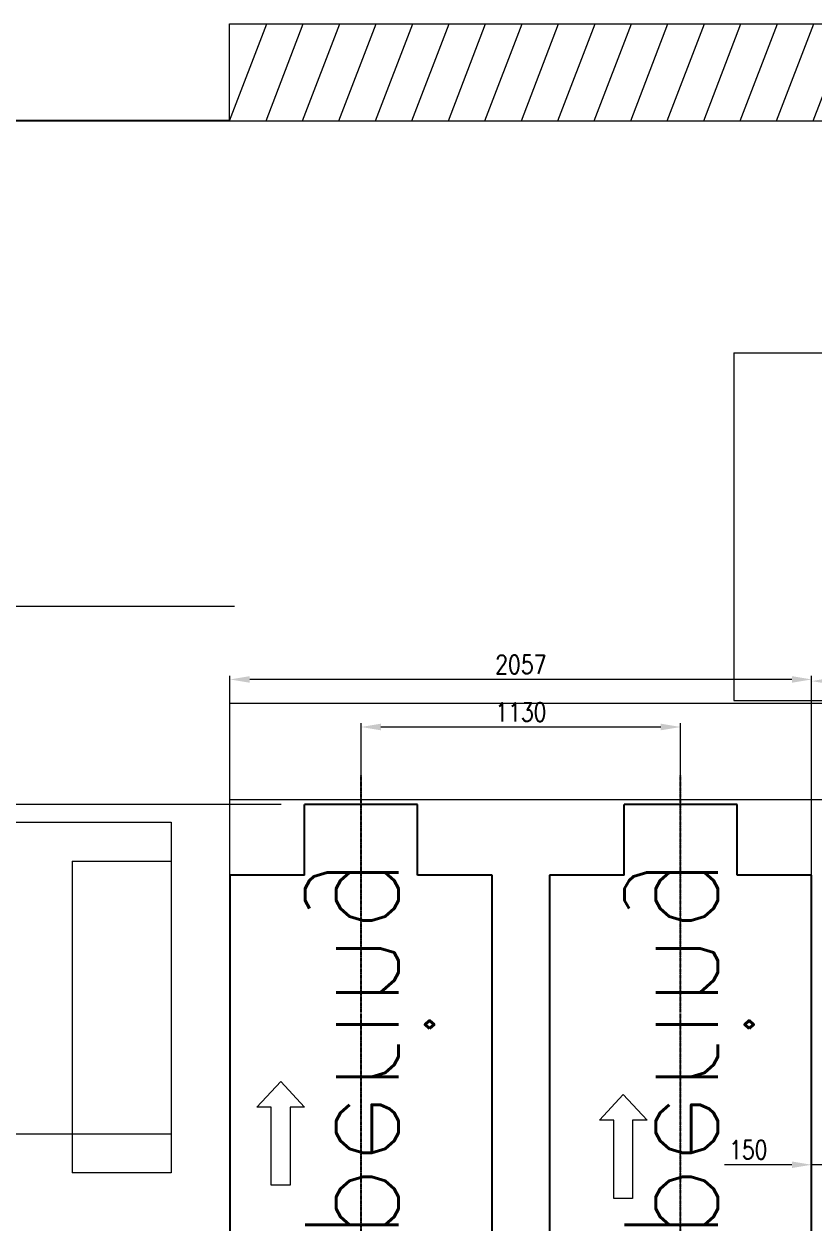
# Model space of a CAD drawing. Header units: millimetres. Extents: x -32759 to 129432, y 390 to 54305.
# Drawn here: x 19694 to 22488, y 28050 to 32288 of the extents above; entities that cross this region are included whole.
import ezdxf

# ---------------------------------------------------------------- set-up
doc = ezdxf.new("R2010")
doc.units = ezdxf.units.MM
doc.linetypes.add('CENTER', pattern=[2, 1.25, -0.25, 0.25, -0.25])
for name, color, linetype in [('08a', 11, 'Continuous'), ('_0', 3, 'Continuous'), ('CL', 1, 'CENTER')]:
    doc.layers.add(name, color=color, linetype=linetype)
doc.layers.add('_BODY', color=7, linetype='Continuous', lineweight=13)
doc.styles.add('ROAMNS', font='romans.shx', dxfattribs={"width": 0.8, "bigfont": 'whgtxt.shx'})
doc.styles.add('한글', font='romans.shx', dxfattribs={"height": 4, "bigfont": 'whgtxt.shx'})
doc.dimstyles.new('20 작은 한덕_도면칫수', dxfattribs={"dimscale": 20, "dimtxt": 3.3, "dimasz": 3.5, "dimexe": 0.65, "dimexo": 1.25, "dimgap": 1, "dimtad": 1, "dimdec": 0, "dimdsep": 46, "dimtxsty": 'ROAMNS', "dimcen": 0, "dimclrd": 7, "dimclre": 7, "dimclrt": 2, "dimadec": 0, "dimazin": 2, "dimtp": 0.1, "dimtm": 0.1, "dimtfac": 0.71, "dimtdec": 0, "dimtmove": 0, "dimatfit": 3, "dimfxl": 1, "dimlwd": -1, "dimlwe": -1, "dimarcsym": 1})

# ---------------------------------------------------------------- blocks, each defined once
blk = doc.blocks.new('*D1447')
at = {"color": 7, "linetype": 'ByBlock', "transparency": 16777216}
for p, q in [((270753.9, 140975.5), (270515.7, 140975.5)), ((270823.9, 140886.8), (270823.9, 140988.5)), ((270973.9, 140975.5), (270823.9, 140975.5)), ((270973.9, 140886.8), (270973.9, 140988.5)), ((271043.9, 140975.5), (271113.9, 140975.5))]:
    blk.add_line(p, q, dxfattribs=at)
at = {"color": 7, "transparency": 16777216}
for points in [[(270753.9, 140987.2), (270753.9, 140963.9), (270823.9, 140975.5)], [(271043.9, 140987.2), (271043.9, 140963.9), (270973.9, 140975.5)]]:
    blk.add_solid(points, dxfattribs=at)
at = {"layer": 'Defpoints', "color": 0, "transparency": 16777216}
for p in [(270823.9, 140975.5), (270823.9, 140861.8), (270973.9, 140861.8)]:
    blk.add_point(p, dxfattribs=at)
at = {"color": 2, "transparency": 16777216, "insert": (270599.8, 141028.5), "char_height": 66, "attachment_point": 5, "style": 'ROAMNS'}
blk.add_mtext('150', dxfattribs=at)
blk = doc.blocks.new('*D1454')
at = {"color": 7, "linetype": 'ByBlock', "transparency": 16777216}
for p, q in [((269230.4, 141520.7), (269230.4, 142535.9)), ((270290.4, 142522.9), (269300.4, 142522.9)), ((270360.4, 141520.7), (270360.4, 142535.9))]:
    blk.add_line(p, q, dxfattribs=at)
at = {"color": 7, "transparency": 16777216}
for points in [[(269300.4, 142534.6), (269300.4, 142511.3), (269230.4, 142522.9)], [(270290.4, 142534.6), (270290.4, 142511.3), (270360.4, 142522.9)]]:
    blk.add_solid(points, dxfattribs=at)
at = {"layer": 'Defpoints', "color": 0, "transparency": 16777216}
for p in [(269230.4, 142522.9), (269230.4, 141495.7), (270360.4, 141495.7)]:
    blk.add_point(p, dxfattribs=at)
at = {"color": 2, "transparency": 16777216, "insert": (269795.4, 142575.9), "char_height": 66, "attachment_point": 5, "style": 'ROAMNS'}
blk.add_mtext('1130', dxfattribs=at)
blk = doc.blocks.new('*D1455')
at = {"color": 7, "linetype": 'ByBlock', "transparency": 16777216}
for p, q in [((268766.9, 141000.5), (268766.9, 142704)), ((270753.9, 142691), (268836.9, 142691)), ((270823.9, 141000.5), (270823.9, 142704))]:
    blk.add_line(p, q, dxfattribs=at)
at = {"color": 7, "transparency": 16777216}
for points in [[(268836.9, 142702.7), (268836.9, 142679.3), (268766.9, 142691)], [(270753.9, 142702.7), (270753.9, 142679.3), (270823.9, 142691)]]:
    blk.add_solid(points, dxfattribs=at)
at = {"layer": 'Defpoints', "color": 0, "transparency": 16777216}
for p in [(268766.9, 142691), (268766.9, 140975.5), (270823.9, 140975.5)]:
    blk.add_point(p, dxfattribs=at)
at = {"color": 2, "transparency": 16777216, "insert": (269795.4, 142744), "char_height": 66, "attachment_point": 5, "style": 'ROAMNS'}
blk.add_mtext('2057', dxfattribs=at)
blk = doc.blocks.new('*D1461')
at = {"color": 7, "linetype": 'ByBlock', "transparency": 16777216}
for p, q in [((270823.9, 142222.4), (270823.9, 142698.2)), ((272353.9, 142685.2), (270893.9, 142685.2)), ((272423.9, 142312.6), (272423.9, 142698.2))]:
    blk.add_line(p, q, dxfattribs=at)
at = {"color": 7, "transparency": 16777216}
for points in [[(270893.9, 142696.9), (270893.9, 142673.5), (270823.9, 142685.2)], [(272353.9, 142696.9), (272353.9, 142673.5), (272423.9, 142685.2)]]:
    blk.add_solid(points, dxfattribs=at)
at = {"layer": 'Defpoints', "color": 0, "transparency": 16777216}
for p in [(270823.9, 142685.2), (272423.9, 142287.6), (270823.9, 142197.4)]:
    blk.add_point(p, dxfattribs=at)
at = {"color": 2, "transparency": 16777216, "insert": (271623.9, 142738.2), "char_height": 66, "attachment_point": 5, "style": 'ROAMNS'}
blk.add_mtext('1600', dxfattribs=at)
blk = doc.blocks.new('*D1462')
at = {"color": 7, "linetype": 'ByBlock', "transparency": 16777216}
for p, q in [((268948.4, 142248.9), (267980.4, 142248.9)), ((267993.4, 142178.9), (267993.4, 135871.9)), ((268582.1, 135801.9), (267980.4, 135801.9))]:
    blk.add_line(p, q, dxfattribs=at)
at = {"color": 7, "transparency": 16777216}
for points in [[(267981.8, 142178.9), (268005.1, 142178.9), (267993.4, 142248.9)], [(267981.8, 135871.9), (268005.1, 135871.9), (267993.4, 135801.9)]]:
    blk.add_solid(points, dxfattribs=at)
at = {"layer": 'Defpoints', "color": 0, "transparency": 16777216}
for p in [(268973.4, 142248.9), (267993.4, 135801.9), (268607.1, 135801.9)]:
    blk.add_point(p, dxfattribs=at)
at = {"color": 2, "transparency": 16777216, "insert": (267940.4, 139025.4), "char_height": 66, "attachment_point": 5, "rotation": 90, "style": 'ROAMNS'}
blk.add_mtext('6447', dxfattribs=at)
blk = doc.blocks.new('*D1463')
at = {"color": 7, "linetype": 'ByBlock', "transparency": 16777216}
for p, q in [((268782.4, 142948.9), (267821.7, 142948.9)), ((267834.7, 142878.9), (267834.7, 135871.9)), ((268570.9, 135801.9), (267821.7, 135801.9))]:
    blk.add_line(p, q, dxfattribs=at)
at = {"color": 7, "transparency": 16777216}
for points in [[(267823, 142878.9), (267846.4, 142878.9), (267834.7, 142948.9)], [(267823, 135871.9), (267846.4, 135871.9), (267834.7, 135801.9)]]:
    blk.add_solid(points, dxfattribs=at)
at = {"layer": 'Defpoints', "color": 0, "transparency": 16777216}
for p in [(268807.4, 142948.9), (267834.7, 135801.9), (268595.9, 135801.9)]:
    blk.add_point(p, dxfattribs=at)
at = {"color": 2, "transparency": 16777216, "insert": (267781.7, 139375.4), "char_height": 66, "attachment_point": 5, "rotation": 90, "style": 'ROAMNS'}
blk.add_mtext('7147', dxfattribs=at)
blk = doc.blocks.new('uyotyr')
at = {"color": 6}
for p, q in [((85585.5, 18298.5), (86965.5, 18298.5)), ((85585.5, 18298.5), (85585.5, 17068.5)), ((86965.5, 18298.5), (86965.5, 17068.5)), ((85585.5, 17068.5), (86965.5, 17068.5))]:
    blk.add_line(p, q, dxfattribs=at)
blk = doc.blocks.new('asfsffsa')
at = {"ltscale": 0.5}
for p, q in [((419143.3, 273808.5), (421525.3, 273808.5)), ((419143.3, 273545), (419143.3, 273808.5)), ((421525.3, 273808.5), (421525.3, 273545)), ((418743.3, 273145), (418743.3, 273545)), ((418743.3, 273545), (419143.3, 273545)), ((421525.3, 273545), (421775.3, 273545)), ((421775.3, 273545), (421775.3, 273145)), ((418743.3, 273145), (419143.3, 273145)), ((419143.3, 272881.5), (419143.3, 273145)), ((421525.3, 273145), (421525.3, 272881.5)), ((421525.3, 273145), (421775.3, 273145)), ((421525.3, 272881.5), (419143.3, 272881.5))]:
    blk.add_line(p, q, dxfattribs=at)
at = {"layer": 'CL', "ltscale": 10}
blk.add_line((418641.3, 273345), (421877.3, 273345), dxfattribs=at)
at = {"color": 2, "ltscale": 0.5, "insert": (419383.2, 273587.4), "char_height": 330.35, "width": 145852.192, "attachment_point": 1, "style": '한글'}
blk.add_mtext('tempering', dxfattribs=at)
blk = doc.blocks.new('uiho')
at = {"color": 0, "ltscale": 0.5}
for p, q in [((83515.3, 13224), (83515.3, 13624)), ((84215.3, 13224), (84215.3, 13624)), ((84645.3, 13224), (84645.3, 13624)), ((85345.3, 13224), (85345.3, 13624)), ((84215.3, 13224), (83515.3, 13224)), ((85345.3, 13224), (84645.3, 13224))]:
    blk.add_line(p, q, dxfattribs=at)
at = {"layer": '08a', "extrusion": (0, 0, -1), "zscale": -1, "rotation": 90}
for p in [(189479.7, -405519.3), (188349.7, -405519.3)]:
    blk.add_blockref('asfsffsa', p, dxfattribs=at)
blk = doc.blocks.new('y8e5ey')
at = {"color": 1, "ltscale": 0.5}
for p, q in [((96596.395, 11038.01), (96596.395, 15502.823)), ((97726.395, 11038.01), (97726.395, 15502.823))]:
    blk.add_line(p, q, dxfattribs=at)
at = {"color": 1}
for points in [[(98010.608, 15276.532), (97926.495, 15186.281), (97977.38, 15186.281), (97977.38, 14909.869), (98043.837, 14909.869), (98043.837, 15186.281), (98094.721, 15186.281)], [(96799.219, 15230.426), (96715.107, 15140.176), (96765.991, 15140.176), (96765.991, 14863.763), (96832.448, 14863.763), (96832.448, 15140.176), (96883.332, 15140.176)]]:
    blk.add_lwpolyline(points, close=True, dxfattribs=at)
at = {"color": 6, "extrusion": (0, 0, -1), "zscale": -1, "rotation": 359.9999999999524}
blk.add_blockref('uiho', (-181591.687, 0), dxfattribs=at)
blk = doc.blocks.new('7yie')
at = {"color": 6}
for p, q in [((91752.9, 16198.1), (91752.9, 16688.1)), ((91752.9, 16688.1), (92102.9, 16688.1)), ((92102.9, 16198.1), (92102.9, 16688.1)), ((91732.9, 16613.1), (88475.9, 16613.1)), ((88475.9, 16273.1), (88475.9, 16613.1)), ((91732.9, 16273.1), (91732.9, 16613.1)), ((91732.9, 16273.1), (88475.9, 16273.1)), ((91752.9, 16198.1), (92102.9, 16198.1))]:
    blk.add_line(p, q, dxfattribs=at)
at = {"ltscale": 0.5}
blk.add_line((92174.9, 16341.1), (92134.9, 16341.1), dxfattribs=at)
blk = doc.blocks.new('t7et')
for p, q in [((109054.4, 18673.1), (109054.4, 19015)), ((109054.4, 19015), (120984.6, 19015)), ((109054.4, 18673.1), (109186.1, 19015)), ((109183.4, 18673.1), (109315.1, 19015)), ((109312.4, 18673.1), (109444, 19015)), ((109441.4, 18673.1), (109573, 19015)), ((109570.3, 18673.1), (109702, 19015)), ((109699.3, 18673.1), (109831, 19015)), ((109828.3, 18673.1), (109960, 19015)), ((109957.3, 18673.1), (110089, 19015)), ((110086.3, 18673.1), (110217.9, 19015)), ((110215.3, 18673.1), (110346.9, 19015)), ((110344.2, 18673.1), (110475.9, 19015)), ((110473.2, 18673.1), (110604.9, 19015)), ((110602.2, 18673.1), (110733.9, 19015)), ((110731.2, 18673.1), (110862.9, 19015)), ((110860.2, 18673.1), (110991.8, 19015)), ((110989.2, 18673.1), (111120.8, 19015)), ((111118.1, 18673.1), (111249.8, 19015)), ((109054.4, 18673.1), (120984.6, 18673.1))]:
    blk.add_line(p, q)
blk = doc.blocks.new('t78w4w')
at = {"color": 7}
for p, q in [((120984.7, 14332), (120634.7, 14332)), ((120634.7, 14332), (120634.7, 13229.6)), ((120984.7, 14332), (120984.7, 13229.6)), ((120634.7, 13229.6), (120984.7, 13229.6))]:
    blk.add_line(p, q, dxfattribs=at)
blk = doc.blocks.new('1')
blk.add_blockref('t7et', (-106670.016, -6800.077))
at = {"color": 6}
blk.add_blockref('uyotyr', (-81417.611, -7245.457), dxfattribs=at)
at = {"color": 6, "xscale": -1}
blk.add_blockref('y8e5ey', (100575.763, -6800.077), dxfattribs=at)
at = {"color": 6}
blk.add_blockref('7yie', (-86090.027, -6800.077), dxfattribs=at)
at = {"xscale": -1}
blk.add_blockref('t78w4w', (122812.422, -5076.079), dxfattribs=at)
blk = doc.blocks.new('sdfgsdfgcxvxbxcv')
at = {"color": 1, "ltscale": 0.5}
for p, q in [((269230.406, 137030.925), (269230.406, 141495.738)), ((270360.406, 137030.925), (270360.406, 141495.738))]:
    blk.add_line(p, q, dxfattribs=at)
at = {"color": 7}
blk.add_lwpolyline([(268558.777, 141083.648), (267760.396, 141083.648), (267760.396, 142185.982), (268558.777, 142185.982)], close=True, dxfattribs=at)
at = {"color": 1}
for points in [[(268946.193, 141269.446), (269030.306, 141179.196), (268979.421, 141179.196), (268979.421, 140902.783), (268912.965, 140902.783), (268912.965, 141179.196), (268862.08, 141179.196)], [(270157.582, 141223.341), (270241.695, 141133.09), (270190.81, 141133.09), (270190.81, 140856.677), (270124.353, 140856.677), (270124.353, 141133.09), (270073.469, 141133.09)]]:
    blk.add_lwpolyline(points, close=True, dxfattribs=at)
at = {"layer": '_0', "color": 0}
blk.add_line((268765.424, 144666.011), (254783.245, 144666.011), dxfattribs=at)
for base, p1, p2, angle, picture, middle in [((267834.696, 135801.875), (268807.403, 142948.881), (268595.853, 135801.875), 90, '*D1463', (267781.696, 139375.378)), ((268766.906, 142691.001), (270823.906, 140975.522), (268766.906, 140975.522), 180, '*D1455', (269795.406, 142744.001)), ((270823.906, 142685.186), (272423.906, 142287.601), (270823.906, 142197.403), 180, '*D1461', (271623.906, 142738.186)), ((269230.406, 142522.94), (270360.406, 141495.738), (269230.406, 141495.738), 180, '*D1454', (269795.406, 142575.94)), ((267993.431, 135801.875), (268973.403, 142248.875), (268607.103, 135801.875), 90, '*D1462', (267940.431, 139025.375)), ((270823.906, 140975.522), (270973.907, 140861.761), (270823.906, 140861.761), 180, '*D1447', (270599.792, 141028.522))]:
    dim = blk.add_linear_dim(base=base, p1=p1, p2=p2, angle=angle, dimstyle='20 작은 한덕_도면칫수')
    dim.commit()
    dim.dimension.update_dxf_attribs({"geometry": picture, "text_midpoint": middle})
blk.add_blockref('1', (266381.038, 132792.991))

msp = doc.modelspace()

# ---------------------------------------------------------------- block references
at = {"layer": '_BODY'}
msp.add_blockref('sdfgsdfgcxvxbxcv', (-248343.9, -112720), dxfattribs=at)

doc.saveas('drawing.dxf')
